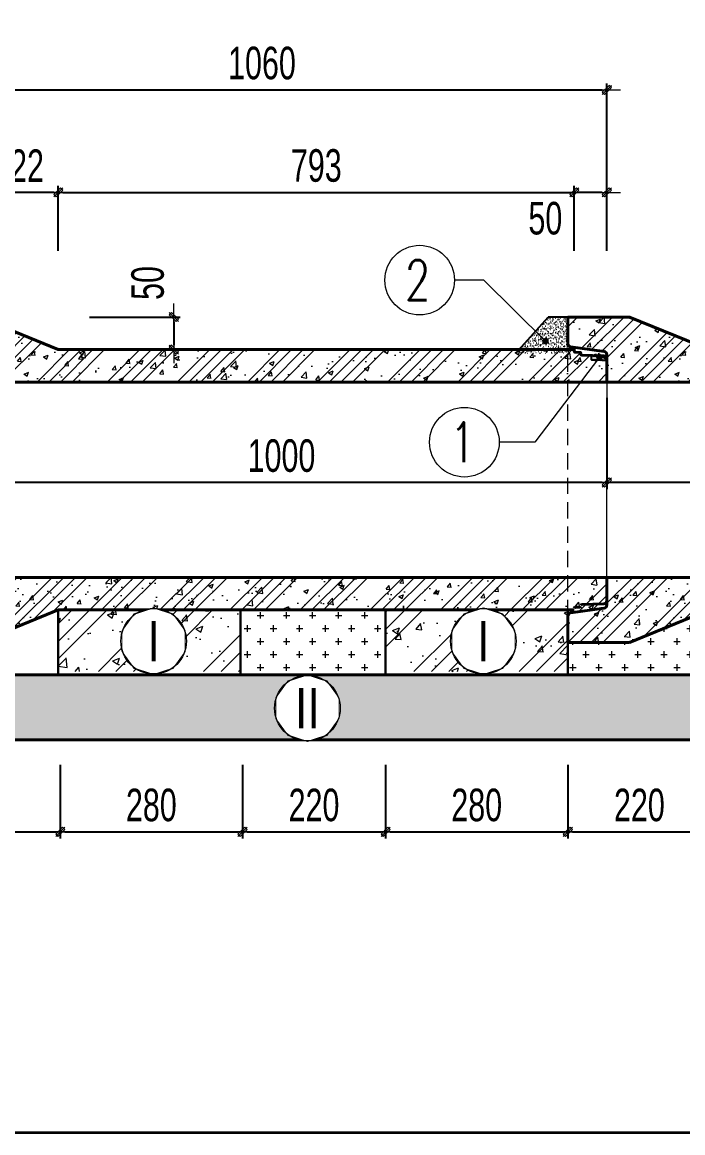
# Model space of a CAD drawing. Header units: inches. Extents: x -676 to 53517, y -16349 to 46516.
# Drawn here: x 27647 to 28662, y -3631 to -1925 of the extents above; entities that cross this region are included whole.
import ezdxf
from ezdxf.enums import TextEntityAlignment as Align

# ---------------------------------------------------------------- set-up
doc = ezdxf.new("R2010")
doc.units = ezdxf.units.IN
doc.header["$MEASUREMENT"] = 0
doc.set_wipeout_variables(frame=1)
doc.linetypes.add('HIDDEN', pattern=[0.375, 0.25, -0.125])
for name, color, linetype, lineweight in [('CAT1', 2, 'Continuous', 40), ('dim', 144, 'Continuous', 13), ('JOINT TAM GIAC', 151, 'Continuous', 25), ('KHUAT', 254, 'HIDDEN', 15), ('LC Dim', 8, 'Continuous', 18), ('LC Hatch', 252, 'Continuous', 9), ('LC ISO', 153, 'Continuous', 13), ('LC MANH DUT', 35, 'HIDDEN', 5), ('LC Net manh', 9, 'Continuous', 5), ('LC Net thay', 7, 'Continuous', 25), ('LC Text1', 3, 'Continuous', 20), ('LC Text2', 7, 'Continuous', 25), ('THEP', 1, 'Continuous', 35), ('THEP VONG NGOAI', 21, 'Continuous', 30)]:
    doc.layers.add(name, color=color, linetype=linetype, lineweight=lineweight)
doc.layers.add('ENTTNTHIETKE1', color=2, linetype='Continuous')
doc.styles.add('General text 2', font='arial.ttf')
doc.styles.add('HOATBIF', font='hoatbif.shx', dxfattribs={"width": 0.7})
doc.styles.add('LC 3', font='vnsimli.shx', dxfattribs={"width": 0.75})
doc.styles.add('TXTDIM', font='', dxfattribs={"width": 0.7})
doc.styles.get('TXTDIM').set_extended_font_data('.VnArial')
doc.dimstyles.new('1-100(1-25)', dxfattribs={"dimscale": 25, "dimtxt": 2.5, "dimasz": 0.35, "dimexe": 0.5, "dimexo": 0, "dimgap": 0.8, "dimtad": 1, "dimdec": 0, "dimzin": 0, "dimdsep": 46, "dimtxsty": 'HOATBIF', "dimblk1": 'DOT', "dimblk2": 'DOT', "dimsah": 1, "dimcen": -1, "dimdle": 1, "dimclrd": 256, "dimclre": 256, "dimclrt": 4, "dimadec": 3, "dimazin": 2, "dimtfac": 0.333333, "dimtdec": 0, "dimtix": 1, "dimtmove": 2, "dimatfit": 3, "dimldrblk": 'DOT', "dimfxl": 1, "dimtvp": 0.833333, "dimtolj": 1, "dimtzin": 0, "dimarcsym": 0})
doc.dimstyles.new('DIM 20', dxfattribs={"dimscale": 20, "dimtxt": 2, "dimasz": 0.3, "dimexe": 0.5, "dimexo": 0, "dimgap": 0.5, "dimtad": 1, "dimdec": 0, "dimzin": 12, "dimdsep": 46, "dimtxsty": 'TXTDIM', "dimblk": 'SLASH', "dimcen": 1.5, "dimclrd": 144, "dimclre": 144, "dimclrt": 1, "dimadec": 0, "dimazin": 0, "dimtfac": 1, "dimtdec": 0, "dimtix": 1, "dimtmove": 0, "dimatfit": 3, "dimldrblk": 'DOT', "dimfxl": 2, "dimtolj": 1, "dimtzin": 0, "dimlwd": 9, "dimlwe": 9, "dimarcsym": 1})
pattern_1 = [(50, (23596.92, 26855.58), (109.3108, -9.56345), [11.43, -125.73]), (355, (23596.92, 26855.58), (-21.1457, 114.634), [9.144, -100.584]), (100.451, (23606.03, 26854.78), (88.1655, 105.07), [9.714, -106.854]), (50, (23716.92, 26975.58), (109.3108, -9.56345), [11.43, -125.73]), (355, (23716.92, 26975.58), (-21.1457, 114.634), [9.144, -100.584]), (100.451, (23726.03, 26974.78), (88.1655, 105.07), [9.714, -106.854]), (46.1842, (23596.92, 26886.06), (162.6474, -25.2254), [17.145, -188.595]), (96.6356, (23610.48, 26883.96), (142.4425, 148.4553), [14.571, -160.281]), (351.184, (23596.92, 26886.06), (142.4428, 148.4551), [13.716, -150.876]), (46.1842, (23716.92, 27006.06), (162.6474, -25.2254), [17.145, -188.595]), (96.6356, (23730.48, 27003.96), (142.4425, 148.4553), [14.571, -160.281]), (351.184, (23716.92, 27006.06), (142.4428, 148.4551), [13.716, -150.876]), (21, (23612.16, 26878.44), (90.96893, -61.3593), [11.43, -125.73]), (326, (23612.16, 26878.44), (37.0812, 110.5128), [9.144, -100.584]), (71.4514, (23619.74, 26873.32), (128.0499, 49.1537), [9.714, -106.854]), (21, (23732.16, 26998.44), (90.96893, -61.3593), [11.43, -125.73]), (326, (23732.16, 26998.44), (37.0812, 110.5128), [9.144, -100.584]), (71.4514, (23739.74, 26993.32), (128.0499, 49.1537), [9.714, -106.854]), (37.5, (23596.92, 26855.578), (1.85316, 50.733023), [0, -99.3648, 0, -102.108, 0, -100.965]), (7.5, (23596.92, 26855.58), (40.0918, 60.10834), [0, -58.2168, 0, -97.0788, 0, -38.481]), (327.5, (23562.937, 26855.58), (81.354357, -3.437246), [0, -38.1, 0, -118.872, 0, -157.734]), (317.5, (23547.7, 26855.58), (88.87751, 15.2559), [0, -49.53, 0, -78.9432, 0, -112.014]), (45, (23596.92, 26855.58), (-80.8223, 80.8223), []), (45, (23623.86, 26855.58), (-80.8223, 80.8223), []), (45, (23650.8, 26855.58), (-80.8223, 80.8223), []), (45, (23677.74, 26855.58), (-80.8223, 80.8223), [])]

# ---------------------------------------------------------------- blocks, each defined once
blk = doc.blocks.new('DOT')
at = {"layer": 'LC Dim'}
blk.add_line((-3, 0), (3, 0), dxfattribs=at)
at = {"layer": 'LC Dim', "color": 4}
blk.add_line((-1, -1), (1, 1), dxfattribs=at)
blk.add_lwpolyline([(0.5, 1), (-1, -0.5), (-0.5, -1), (1, 0.5)], close=True, dxfattribs=at)
blk = doc.blocks.new('*D751')
at = {"layer": 'Defpoints', "color": 0, "ltscale": 2, "transparency": 16777216}
for p in [(27545.6, -2501.9), (28545.6, -2501.9), (27545.6, -2632.2)]:
    blk.add_point(p, dxfattribs=at)
at = {"layer": 'LC Dim', "lineweight": -2, "ltscale": 2, "transparency": 16777216}
for p, q in [((27545.6, -2501.9), (27545.6, -2642.2)), ((28545.6, -2501.9), (28545.6, -2642.2)), ((28538.6, -2632.2), (27552.6, -2632.2))]:
    blk.add_line(p, q, dxfattribs=at)
at = {"layer": 'LC Dim', "lineweight": -2, "ltscale": 2, "transparency": 16777216, "xscale": 7, "yscale": 7, "zscale": 7, "rotation": 180}
blk.add_blockref('DOT', (27545.6, -2632.2), dxfattribs=at)
at = {"layer": 'LC Dim', "lineweight": -2, "ltscale": 2, "transparency": 16777216, "xscale": 7, "yscale": 7, "zscale": 7}
blk.add_blockref('DOT', (28545.6, -2632.2), dxfattribs=at)
at = {"layer": 'LC Dim', "color": 4, "ltscale": 2, "transparency": 16777216, "insert": (28045.6, -2591.2), "char_height": 50, "attachment_point": 5, "style": 'HOATBIF'}
blk.add_mtext('\\A1;1000', dxfattribs=at)
blk = doc.blocks.new('_Dot')
at = {"color": 0, "linetype": 'ByBlock', "lineweight": -2}
blk.add_line((-0.5, 0), (-1, 0), dxfattribs=at)
at = {"color": 0, "linetype": 'ByBlock', "const_width": 0.5}
blk.add_lwpolyline([(-0.25, 0, 1), (0.25, 0, 1)], format="xyb", close=True, dxfattribs=at)
blk = doc.blocks.new('*D757')
at = {"layer": 'Defpoints', "color": 0, "ltscale": 2, "transparency": 16777216}
for p in [(28545.6, -2501.9), (29545.6, -2501.9), (28545.6, -2632.2)]:
    blk.add_point(p, dxfattribs=at)
at = {"layer": 'LC Dim', "lineweight": -2, "ltscale": 2, "transparency": 16777216}
for p, q in [((28545.6, -2501.9), (28545.6, -2642.2)), ((29545.6, -2501.9), (29545.6, -2642.2)), ((29538.6, -2632.2), (28552.6, -2632.2))]:
    blk.add_line(p, q, dxfattribs=at)
at = {"layer": 'LC Dim', "lineweight": -2, "ltscale": 2, "transparency": 16777216, "xscale": 7, "yscale": 7, "zscale": 7, "rotation": 180}
blk.add_blockref('DOT', (28545.6, -2632.2), dxfattribs=at)
at = {"layer": 'LC Dim', "lineweight": -2, "ltscale": 2, "transparency": 16777216, "xscale": 7, "yscale": 7, "zscale": 7}
blk.add_blockref('DOT', (29545.6, -2632.2), dxfattribs=at)
at = {"layer": 'LC Dim', "color": 4, "ltscale": 2, "transparency": 16777216, "insert": (29045.6, -2591.2), "char_height": 50, "attachment_point": 5, "style": 'HOATBIF'}
blk.add_mtext('\\A1;1000', dxfattribs=at)
blk = doc.blocks.new('*D731')
at = {"layer": 'Defpoints', "color": 0, "ltscale": 2, "transparency": 16777216}
for p in [(27750.5, -2378), (27750.5, -2428), (27880.1, -2428)]:
    blk.add_point(p, dxfattribs=at)
at = {"layer": 'LC Dim', "lineweight": -2, "ltscale": 2, "transparency": 16777216}
for p, q in [((27750.5, -2378), (27890.1, -2378)), ((27880.1, -2385), (27880.1, -2421)), ((27750.5, -2428), (27890.1, -2428))]:
    blk.add_line(p, q, dxfattribs=at)
at = {"layer": 'LC Dim', "lineweight": -2, "ltscale": 2, "transparency": 16777216, "xscale": 7, "yscale": 7, "zscale": 7}
for p, rotation in [((27880.1, -2378), 90), ((27880.1, -2428), 270)]:
    blk.add_blockref('DOT', p, dxfattribs=dict(at, rotation=rotation))
at = {"layer": 'LC Dim', "color": 4, "ltscale": 2, "transparency": 16777216, "insert": (27840.1, -2325.7), "char_height": 50, "attachment_point": 5, "rotation": 90, "style": 'HOATBIF'}
blk.add_mtext('\\A1;50', dxfattribs=at)
blk = doc.blocks.new('*U66')
at = {"layer": 'Defpoints'}
blk.add_lwpolyline([(0, 4.25), (-2.5, 3.44), (-4.04, 1.31), (-4.04, -1.31), (-2.5, -3.44), (0, -4.25), (2.5, -3.44), (4.04, -1.31), (4.04, 1.31), (2.5, 3.44)], close=True, dxfattribs=at)
at = {"layer": 'LC Text1', "style": 'General text 2', "width": 0.8, "flags": 8}
blk.add_attdef('SYMBOL', text='', height=5.2, dxfattribs=at).set_placement((0, 0), align=Align.MIDDLE_CENTER)
blk.add_wipeout([(0, 4.25), (-2.5, 3.44), (-4.04, 1.31), (-4.04, -1.31), (-2.5, -3.44), (0, -4.25), (2.5, -3.44), (4.04, -1.31), (4.04, 1.31), (2.5, 3.44)]).dxf.layer = 'LC Net manh'
at = {"layer": 'LC ISO'}
blk.add_circle((0, 0), 4.25, dxfattribs=at)
blk = doc.blocks.new('*D594')
at = {"layer": 'Defpoints', "color": 0, "ltscale": 2, "transparency": 16777216}
for p in [(28495.6, -2186.5), (27702.6, -2276.1), (28495.6, -2276.1)]:
    blk.add_point(p, dxfattribs=at)
at = {"layer": 'LC Dim', "lineweight": -2, "ltscale": 2, "transparency": 16777216}
for p, q in [((27702.6, -2276.1), (27702.6, -2176.5)), ((28495.6, -2276.1), (28495.6, -2176.5)), ((27709.6, -2186.5), (28488.6, -2186.5))]:
    blk.add_line(p, q, dxfattribs=at)
at = {"layer": 'LC Dim', "lineweight": -2, "ltscale": 2, "transparency": 16777216, "xscale": 7, "yscale": 7, "zscale": 7, "rotation": 180}
blk.add_blockref('DOT', (27702.6, -2186.5), dxfattribs=at)
at = {"layer": 'LC Dim', "lineweight": -2, "ltscale": 2, "transparency": 16777216, "xscale": 7, "yscale": 7, "zscale": 7}
blk.add_blockref('DOT', (28495.6, -2186.5), dxfattribs=at)
at = {"layer": 'LC Dim', "color": 4, "ltscale": 2, "transparency": 16777216, "insert": (28099.1, -2145.5), "char_height": 50, "attachment_point": 5, "style": 'HOATBIF'}
blk.add_mtext('\\A1;793', dxfattribs=at)
blk = doc.blocks.new('*D595')
at = {"layer": 'Defpoints', "color": 0, "ltscale": 2, "transparency": 16777216}
for p in [(28545.6, -2029.1), (27485.6, -2276.1), (28545.6, -2276.1)]:
    blk.add_point(p, dxfattribs=at)
at = {"layer": 'LC Dim', "lineweight": -2, "ltscale": 2, "transparency": 16777216}
for p, q in [((27485.6, -2276.1), (27485.6, -2019.1)), ((27492.6, -2029.1), (28538.6, -2029.1)), ((28545.6, -2276.1), (28545.6, -2019.1))]:
    blk.add_line(p, q, dxfattribs=at)
at = {"layer": 'LC Dim', "lineweight": -2, "ltscale": 2, "transparency": 16777216, "xscale": 7, "yscale": 7, "zscale": 7, "rotation": 180}
blk.add_blockref('DOT', (27485.6, -2029.1), dxfattribs=at)
at = {"layer": 'LC Dim', "lineweight": -2, "ltscale": 2, "transparency": 16777216, "xscale": 7, "yscale": 7, "zscale": 7}
blk.add_blockref('DOT', (28545.6, -2029.1), dxfattribs=at)
at = {"layer": 'LC Dim', "color": 4, "ltscale": 2, "transparency": 16777216, "insert": (28015.6, -1988.1), "char_height": 50, "attachment_point": 5, "style": 'HOATBIF'}
blk.add_mtext('\\A1;1060', dxfattribs=at)
blk = doc.blocks.new('*D597')
at = {"layer": 'Defpoints', "color": 0, "ltscale": 2, "transparency": 16777216}
for p in [(27580.3, -2186.5), (27580.3, -2276.1), (27702.6, -2276.1)]:
    blk.add_point(p, dxfattribs=at)
at = {"layer": 'LC Dim', "lineweight": -2, "ltscale": 2, "transparency": 16777216}
for p, q in [((27580.3, -2276.1), (27580.3, -2176.5)), ((27702.6, -2276.1), (27702.6, -2176.5)), ((27695.6, -2186.5), (27587.3, -2186.5))]:
    blk.add_line(p, q, dxfattribs=at)
at = {"layer": 'LC Dim', "lineweight": -2, "ltscale": 2, "transparency": 16777216, "xscale": 7, "yscale": 7, "zscale": 7, "rotation": 180}
blk.add_blockref('DOT', (27580.3, -2186.5), dxfattribs=at)
at = {"layer": 'LC Dim', "lineweight": -2, "ltscale": 2, "transparency": 16777216, "xscale": 7, "yscale": 7, "zscale": 7}
blk.add_blockref('DOT', (27702.6, -2186.5), dxfattribs=at)
at = {"layer": 'LC Dim', "color": 4, "ltscale": 2, "transparency": 16777216, "insert": (27641.5, -2145.5), "char_height": 50, "attachment_point": 5, "style": 'HOATBIF'}
blk.add_mtext('\\A1;122', dxfattribs=at)
blk = doc.blocks.new('*D598')
at = {"layer": 'Defpoints', "color": 0, "ltscale": 2, "transparency": 16777216}
for p in [(28495.6, -2186.5), (28495.6, -2276.1), (28545.6, -2276.1)]:
    blk.add_point(p, dxfattribs=at)
at = {"layer": 'LC Dim', "lineweight": -2, "ltscale": 2, "transparency": 16777216}
for p, q in [((28495.6, -2276.1), (28495.6, -2176.5)), ((28545.6, -2276.1), (28545.6, -2176.5)), ((28538.6, -2186.5), (28502.6, -2186.5))]:
    blk.add_line(p, q, dxfattribs=at)
at = {"layer": 'LC Dim', "lineweight": -2, "ltscale": 2, "transparency": 16777216, "xscale": 7, "yscale": 7, "zscale": 7, "rotation": 180}
blk.add_blockref('DOT', (28495.6, -2186.5), dxfattribs=at)
at = {"layer": 'LC Dim', "lineweight": -2, "ltscale": 2, "transparency": 16777216, "xscale": 7, "yscale": 7, "zscale": 7}
blk.add_blockref('DOT', (28545.6, -2186.5), dxfattribs=at)
at = {"layer": 'LC Dim', "color": 4, "ltscale": 2, "transparency": 16777216, "insert": (28451.1, -2226.5), "char_height": 50, "attachment_point": 5, "style": 'HOATBIF'}
blk.add_mtext('\\A1;50', dxfattribs=at)
blk = doc.blocks.new('*D599')
at = {"layer": 'Defpoints', "color": 0, "ltscale": 2, "transparency": 16777216}
for p in [(27485.6, -3065.9), (27705.6, -3065.9), (27705.6, -3168.9)]:
    blk.add_point(p, dxfattribs=at)
at = {"layer": 'LC Dim', "lineweight": -2, "ltscale": 2, "transparency": 16777216}
for p, q in [((27485.6, -3065.9), (27485.6, -3178.9)), ((27705.6, -3065.9), (27705.6, -3178.9)), ((27492.6, -3168.9), (27698.6, -3168.9))]:
    blk.add_line(p, q, dxfattribs=at)
at = {"layer": 'LC Dim', "lineweight": -2, "ltscale": 2, "transparency": 16777216, "xscale": 7, "yscale": 7, "zscale": 7, "rotation": 180}
blk.add_blockref('DOT', (27485.6, -3168.9), dxfattribs=at)
at = {"layer": 'LC Dim', "lineweight": -2, "ltscale": 2, "transparency": 16777216, "xscale": 7, "yscale": 7, "zscale": 7}
blk.add_blockref('DOT', (27705.6, -3168.9), dxfattribs=at)
at = {"layer": 'LC Dim', "color": 4, "ltscale": 2, "transparency": 16777216, "insert": (27595.6, -3127.9), "char_height": 50, "attachment_point": 5, "style": 'HOATBIF'}
blk.add_mtext('\\A1;220', dxfattribs=at)
blk = doc.blocks.new('*D600')
at = {"layer": 'Defpoints', "color": 0, "ltscale": 2, "transparency": 16777216}
for p in [(27705.6, -3065.9), (27985.6, -3065.9), (27985.6, -3168.9)]:
    blk.add_point(p, dxfattribs=at)
at = {"layer": 'LC Dim', "lineweight": -2, "ltscale": 2, "transparency": 16777216}
for p, q in [((27705.6, -3065.9), (27705.6, -3178.9)), ((27985.6, -3065.9), (27985.6, -3178.9)), ((27712.6, -3168.9), (27978.6, -3168.9))]:
    blk.add_line(p, q, dxfattribs=at)
at = {"layer": 'LC Dim', "lineweight": -2, "ltscale": 2, "transparency": 16777216, "xscale": 7, "yscale": 7, "zscale": 7, "rotation": 180}
blk.add_blockref('DOT', (27705.6, -3168.9), dxfattribs=at)
at = {"layer": 'LC Dim', "lineweight": -2, "ltscale": 2, "transparency": 16777216, "xscale": 7, "yscale": 7, "zscale": 7}
blk.add_blockref('DOT', (27985.6, -3168.9), dxfattribs=at)
at = {"layer": 'LC Dim', "color": 4, "ltscale": 2, "transparency": 16777216, "insert": (27845.6, -3127.9), "char_height": 50, "attachment_point": 5, "style": 'HOATBIF'}
blk.add_mtext('\\A1;280', dxfattribs=at)
blk = doc.blocks.new('*D601')
at = {"layer": 'Defpoints', "color": 0, "ltscale": 2, "transparency": 16777216}
for p in [(27985.6, -3065.9), (28205.6, -3065.9), (28205.6, -3168.9)]:
    blk.add_point(p, dxfattribs=at)
at = {"layer": 'LC Dim', "lineweight": -2, "ltscale": 2, "transparency": 16777216}
for p, q in [((27985.6, -3065.9), (27985.6, -3178.9)), ((28205.6, -3065.9), (28205.6, -3178.9)), ((27992.6, -3168.9), (28198.6, -3168.9))]:
    blk.add_line(p, q, dxfattribs=at)
at = {"layer": 'LC Dim', "lineweight": -2, "ltscale": 2, "transparency": 16777216, "xscale": 7, "yscale": 7, "zscale": 7, "rotation": 180}
blk.add_blockref('DOT', (27985.6, -3168.9), dxfattribs=at)
at = {"layer": 'LC Dim', "lineweight": -2, "ltscale": 2, "transparency": 16777216, "xscale": 7, "yscale": 7, "zscale": 7}
blk.add_blockref('DOT', (28205.6, -3168.9), dxfattribs=at)
at = {"layer": 'LC Dim', "color": 4, "ltscale": 2, "transparency": 16777216, "insert": (28095.6, -3127.9), "char_height": 50, "attachment_point": 5, "style": 'HOATBIF'}
blk.add_mtext('\\A1;220', dxfattribs=at)
blk = doc.blocks.new('*D602')
at = {"layer": 'Defpoints', "color": 0, "ltscale": 2, "transparency": 16777216}
for p in [(28205.6, -3065.9), (28485.6, -3065.9), (28485.6, -3168.9)]:
    blk.add_point(p, dxfattribs=at)
at = {"layer": 'LC Dim', "lineweight": -2, "ltscale": 2, "transparency": 16777216}
for p, q in [((28205.6, -3065.9), (28205.6, -3178.9)), ((28485.6, -3065.9), (28485.6, -3178.9)), ((28212.6, -3168.9), (28478.6, -3168.9))]:
    blk.add_line(p, q, dxfattribs=at)
at = {"layer": 'LC Dim', "lineweight": -2, "ltscale": 2, "transparency": 16777216, "xscale": 7, "yscale": 7, "zscale": 7, "rotation": 180}
blk.add_blockref('DOT', (28205.6, -3168.9), dxfattribs=at)
at = {"layer": 'LC Dim', "lineweight": -2, "ltscale": 2, "transparency": 16777216, "xscale": 7, "yscale": 7, "zscale": 7}
blk.add_blockref('DOT', (28485.6, -3168.9), dxfattribs=at)
at = {"layer": 'LC Dim', "color": 4, "ltscale": 2, "transparency": 16777216, "insert": (28345.6, -3127.9), "char_height": 50, "attachment_point": 5, "style": 'HOATBIF'}
blk.add_mtext('\\A1;280', dxfattribs=at)
blk = doc.blocks.new('*D603')
at = {"layer": 'Defpoints', "color": 0, "ltscale": 2, "transparency": 16777216}
for p in [(28485.6, -3065.9), (28705.6, -3065.9), (28705.6, -3168.9)]:
    blk.add_point(p, dxfattribs=at)
at = {"layer": 'LC Dim', "lineweight": -2, "ltscale": 2, "transparency": 16777216}
for p, q in [((28485.6, -3065.9), (28485.6, -3178.9)), ((28705.6, -3065.9), (28705.6, -3178.9)), ((28492.6, -3168.9), (28698.6, -3168.9))]:
    blk.add_line(p, q, dxfattribs=at)
at = {"layer": 'LC Dim', "lineweight": -2, "ltscale": 2, "transparency": 16777216, "xscale": 7, "yscale": 7, "zscale": 7, "rotation": 180}
blk.add_blockref('DOT', (28485.6, -3168.9), dxfattribs=at)
at = {"layer": 'LC Dim', "lineweight": -2, "ltscale": 2, "transparency": 16777216, "xscale": 7, "yscale": 7, "zscale": 7}
blk.add_blockref('DOT', (28705.6, -3168.9), dxfattribs=at)
at = {"layer": 'LC Dim', "color": 4, "ltscale": 2, "transparency": 16777216, "insert": (28595.6, -3127.9), "char_height": 50, "attachment_point": 5, "style": 'HOATBIF'}
blk.add_mtext('\\A1;220', dxfattribs=at)
blk = doc.blocks.new('SLASH')
at = {"layer": 'dim', "color": 16, "linetype": 'Continuous'}
for p, q in [((-1.2, 0), (1.2, 0)), ((-0.6, -0.6), (0.6, 0.6))]:
    blk.add_line(p, q, dxfattribs=at)
blk = doc.blocks.new('khung vpn')
at = {"layer": 'THEP'}
blk.add_lwpolyline([(52555.832, -4234.474), (52502.459, -4234.474), (52502.459, -4196.073), (52555.832, -4196.073)], close=True, dxfattribs=at)

msp = doc.modelspace()

# ---------------------------------------------------------------- hatches: boundary and pattern name
at = {"layer": 'JOINT TAM GIAC'}
h = msp.add_hatch(color=256, dxfattribs=at)
h.paths.add_polyline_path([(28544.6, -2444.2, 0.524425), (28545, -2442.7), (28532.4, -2434.7), (28528.2, -2434.5), (28528.1, -2435, -0.329988), (28526.8, -2436.8), (28526.1, -2437), (28522, -2438), (28526.1, -2443.6)])
h.paths.add_polyline_path([(28522, -2438), (28521.7, -2438.1), (28521.3, -2442.7, 0.429124), (28521.9, -2443.5), (28526.1, -2443.6)])
at = {"layer": 'LC Hatch', "ltscale": 200}
h = msp.add_hatch(dxfattribs=at)
h.set_pattern_fill('BT-DA1X2', color=256, scale=0.4, pattern_type=2)
h.set_pattern_definition([(50, (23596.92, 26855.58), (72.87387, -6.37563), [7.62, -83.82]), (355, (23596.92, 26855.58), (-14.09713, 76.42266), [6.096, -67.056]), (100.451, (23602.995, 26855.05), (58.777, 70.04668), [6.476, -71.236]), (50, (23676.92, 26935.58), (72.87387, -6.37563), [7.62, -83.82]), (355, (23676.92, 26935.58), (-14.09713, 76.42266), [6.096, -67.056]), (100.451, (23682.995, 26935.05), (58.777, 70.04668), [6.476, -71.236]), (46.1842, (23596.92, 26875.9), (108.43162, -16.81693), [11.43, -125.73]), (96.6356, (23605.96, 26874.5), (94.9617, 98.97022), [9.714, -106.854]), (351.184, (23596.92, 26875.9), (94.96184, 98.97005), [9.144, -100.584]), (46.1842, (23676.92, 26955.9), (108.43162, -16.81693), [11.43, -125.73]), (96.6356, (23685.96, 26954.5), (94.9617, 98.97022), [9.714, -106.854]), (351.184, (23676.92, 26955.9), (94.96184, 98.97005), [9.144, -100.584]), (21, (23607.08, 26870.82), (60.64595, -40.90621), [7.62, -83.82]), (326, (23607.08, 26870.82), (24.72081, 73.67519), [6.096, -67.056]), (71.4514, (23612.136, 26867.41), (85.3666, 32.76914), [6.476, -71.236]), (21, (23687.08, 26950.82), (60.64595, -40.90621), [7.62, -83.82]), (326, (23687.08, 26950.82), (24.72081, 73.67519), [6.096, -67.056]), (71.4514, (23692.136, 26947.41), (85.3666, 32.76914), [6.476, -71.236]), (37.5, (23596.922, 26855.578), (1.235441, 33.822016), [0, -66.2432, 0, -68.072, 0, -67.31]), (7.5, (23596.922, 26855.578), (26.727865, 40.07223), [0, -38.8112, 0, -64.7192, 0, -25.654]), (327.5, (23574.265, 26855.578), (54.236238, -2.291498), [0, -25.4, 0, -79.248, 0, -105.156]), (317.5, (23564.105, 26855.58), (59.25167, 10.1706), [0, -33.02, 0, -52.6288, 0, -74.676]), (45, (23596.92, 26855.58), (-53.88154, 53.88154), []), (45, (23614.88, 26855.58), (-53.88154, 53.88154), []), (45, (23632.84, 26855.58), (-53.88154, 53.88154), []), (45, (23650.8, 26855.58), (-53.88154, 53.88154), [])])
h.paths.add_polyline_path([(28485.6, -2428), (27702.6, -2428), (27580.3, -2378), (27485.6, -2378), (27485.6, -2418.7, 0.373885), (27489.9, -2423.6), (27541.3, -2430.8, -0.373885), (27545.6, -2435.8), (27545.6, -2478), (28485.6, -2478)])
h.paths.add_polyline_path([(28485.6, -2778), (27545.6, -2778), (27545.6, -2820.2, -0.373885), (27541.3, -2825.2), (27489.9, -2832.4, 0.373885), (27485.6, -2837.3), (27485.6, -2878), (27580.3, -2878), (27702.6, -2828), (27833.9, -2828, -0.154572), (27864.4, -2828), (27982.6, -2828), (28340.6, -2828, -0.154572), (28371, -2828), (28485.6, -2828)])
h.paths.add_polyline_path([(28545.6, -2778), (28485.6, -2778), (28485.6, -2837.3, -0.373885), (28489.9, -2832.4), (28541.3, -2825.2, 0.373885), (28545.6, -2820.2)])
h.paths.add_polyline_path([(28545.6, -2442.6, 0.404023), (28540.8, -2437.6), (28505.6, -2436.4), (28505.6, -2433.3, 0.404026), (28504.7, -2432.3), (28497.1, -2432.1, -0.404026), (28495.6, -2430.6), (28495.6, -2428), (28485.6, -2428), (28485.6, -2478), (28545.6, -2478)])
h = msp.add_hatch(dxfattribs=at)
h.set_pattern_fill('AR-SAND', color=256, scale=3)
h.set_pattern_definition([(37.5, (13660.738, 26742.2706), (-0.1889801, 5.7804713), [0, -4.56, 0, -5.1, 0, -4.875]), (7.5, (13660.738, 26742.2706), (5.3093301, 8.4664382), [0, -2.46, 0, -4.11, 0, -1.575]), (327.5, (13657.048, 26742.2706), (9.3424256, 0.01697716), [0, -1.5, 0, -5.4, 0, -7.05]), (317.5, (13657.048, 26742.2706), (9.0183798, 2.6330267), [0, -0.75, 0, -3.54, 0, -4.05])])
h.paths.add_polyline_path([(28485.6, -2378), (28455.6, -2378), (28405.6, -2433.5), (28482.6, -2433.5), (28482.6, -2433.9, 0.404875), (28484.6, -2435.9), (28485.6, -2436), (28485.6, -2419.2)])
h = msp.add_hatch(dxfattribs=at)
h.set_pattern_fill('BT-DA1X2', color=256, scale=0.4, pattern_type=2)
h.set_pattern_definition([(50, (24596.92, 26855.58), (72.87387, -6.37563), [7.62, -83.82]), (355, (24596.92, 26855.58), (-14.09713, 76.42266), [6.096, -67.056]), (100.451, (24602.995, 26855.05), (58.777, 70.04668), [6.476, -71.236]), (50, (24676.92, 26935.58), (72.87387, -6.37563), [7.62, -83.82]), (355, (24676.92, 26935.58), (-14.09713, 76.42266), [6.096, -67.056]), (100.451, (24682.995, 26935.05), (58.777, 70.04668), [6.476, -71.236]), (46.1842, (24596.92, 26875.9), (108.43162, -16.81693), [11.43, -125.73]), (96.6356, (24605.96, 26874.5), (94.9617, 98.97022), [9.714, -106.854]), (351.184, (24596.92, 26875.9), (94.96184, 98.97005), [9.144, -100.584]), (46.1842, (24676.92, 26955.9), (108.43162, -16.81693), [11.43, -125.73]), (96.6356, (24685.96, 26954.5), (94.9617, 98.97022), [9.714, -106.854]), (351.184, (24676.92, 26955.9), (94.96184, 98.97005), [9.144, -100.584]), (21, (24607.08, 26870.82), (60.64595, -40.90621), [7.62, -83.82]), (326, (24607.08, 26870.82), (24.72081, 73.67519), [6.096, -67.056]), (71.4514, (24612.136, 26867.41), (85.3666, 32.76914), [6.476, -71.236]), (21, (24687.08, 26950.82), (60.64595, -40.90621), [7.62, -83.82]), (326, (24687.08, 26950.82), (24.72081, 73.67519), [6.096, -67.056]), (71.4514, (24692.136, 26947.41), (85.3666, 32.76914), [6.476, -71.236]), (37.5, (24596.922, 26855.578), (1.235441, 33.822016), [0, -66.2432, 0, -68.072, 0, -67.31]), (7.5, (24596.922, 26855.578), (26.727865, 40.07223), [0, -38.8112, 0, -64.7192, 0, -25.654]), (327.5, (24574.265, 26855.578), (54.236238, -2.291498), [0, -25.4, 0, -79.248, 0, -105.156]), (317.5, (24564.105, 26855.58), (59.25167, 10.1706), [0, -33.02, 0, -52.6288, 0, -74.676]), (45, (24596.92, 26855.58), (-53.88154, 53.88154), []), (45, (24614.88, 26855.58), (-53.88154, 53.88154), []), (45, (24632.84, 26855.58), (-53.88154, 53.88154), []), (45, (24650.8, 26855.58), (-53.88154, 53.88154), [])])
h.paths.add_polyline_path([(29485.6, -2428), (28702.6, -2428), (28580.3, -2378), (28485.6, -2378), (28485.6, -2418.7, 0.373885), (28489.9, -2423.6), (28541.3, -2430.8, -0.373885), (28545.6, -2435.8), (28545.6, -2478), (29485.6, -2478)])
h.paths.add_polyline_path([(29485.6, -2778), (28545.6, -2778), (28545.6, -2820.2, -0.373885), (28541.3, -2825.2), (28489.9, -2832.4, 0.373885), (28485.6, -2837.3), (28485.6, -2878), (28580.3, -2878), (28702.6, -2828), (28833.9, -2828, -0.154572), (28864.4, -2828), (28982.6, -2828), (29340.6, -2828, -0.154572), (29371, -2828), (29485.6, -2828)])
h.paths.add_polyline_path([(29545.6, -2778), (29485.6, -2778), (29485.6, -2837.3, -0.373885), (29489.9, -2832.4), (29541.3, -2825.2, 0.373885), (29545.6, -2820.2)])
h.paths.add_polyline_path([(29545.6, -2442.6, 0.404023), (29540.8, -2437.6), (29505.6, -2436.4), (29505.6, -2433.3, 0.404026), (29504.7, -2432.3), (29497.1, -2432.1, -0.404026), (29495.6, -2430.6), (29495.6, -2428), (29485.6, -2428), (29485.6, -2478), (29545.6, -2478)])
h = msp.add_hatch(dxfattribs=at)
h.set_pattern_fill('BT-DA1X2', color=256, scale=0.6, pattern_type=2)
h.set_pattern_definition(pattern_1)
h.paths.add_polyline_path([(27982.6, -2828), (27864.4, -2828, -0.326978), (27899.5, -2876, -0.302083), (27868.6, -2922.5), (27982.6, -2922.5)])
h.paths.add_polyline_path([(27798.7, -2876, -0.326978), (27833.9, -2828), (27702.6, -2828), (27702.6, -2922.5), (27829.6, -2922.5, -0.302083)])
h = msp.add_hatch(dxfattribs=at)
h.set_pattern_fill('CROSS', color=256, scale=80)
h.set_pattern_definition([(0, (23588.419, 27223.607), (20, 20), [10, -30]), (90, (23593.419, 27218.607), (-20, 20), [10, -30])])
h.paths.add_polyline_path([(28205.6, -2828), (27982.6, -2828), (27982.6, -2927.5), (28205.6, -2927.5)])
h.paths.add_polyline_path([(28702.6, -2828), (28580.3, -2878), (28485.6, -2878), (28485.6, -2927.5), (28702.6, -2927.5)])
h.paths.add_polyline_path([(29205.6, -2828), (28982.6, -2828), (28982.6, -2927.5), (29088.8, -2927.5, -0.142877), (29117, -2927.5), (29205.6, -2927.5)])
h = msp.add_hatch(dxfattribs=at)
h.set_pattern_fill('BT-DA1X2', color=256, scale=0.6, pattern_type=2)
h.set_pattern_definition(pattern_1)
h.paths.add_polyline_path([(28340.6, -2828), (28205.6, -2828), (28205.6, -2922.5), (28336.3, -2922.5, -0.302083), (28305.4, -2876, -0.326978)])
h.paths.add_polyline_path([(28485.6, -2828), (28371, -2828, -0.326978), (28406.2, -2876, -0.302083), (28375.3, -2922.5), (28485.6, -2922.5)])
at = {"layer": 'LC Hatch'}
h = msp.add_hatch(dxfattribs=at)
h.set_pattern_fill('GRAVEL', color=256, scale=70, style=0)
h.set_pattern_definition([(228.0128, (110834.202, 25807.7286), (-559.99987625, -630.0000939), [9.41752, -932.33616]), (184.9697, (110827.9018, 25800.7286), (840.00007361, 69.99939149), [16.16076, -1599.91475]), (132.5104, (110811.8018, 25799.3286), (699.99935028, -770.00060717), [11.39516, -1128.12224]), (267.2737, (110784.5018, 25781.8286), (69.99972124, 1400.00002065), [14.71666, -1456.94906]), (292.8337, (110783.8018, 25767.1286), (-350.00069338, 839.99974882), [14.43085, -1428.65611]), (357.2737, (110789.4018, 25753.8286), (-1400.00002065, 69.99972124), [14.71666, -1456.94906]), (37.6942, (110804.1018, 25753.1286), (-910.00051419, -699.99932836), [19.46203, -1926.73943]), (72.2553, (110819.5018, 25765.0286), (490.00075339, 1539.99973619), [18.37416, -1819.04247]), (121.4296, (110825.1018, 25782.5286), (-560.00057639, 909.99965255), [14.7665, -1461.88511]), (175.2364, (110817.402, 25795.1286), (770.00006624, -69.9994073), [16.85824, -826.05341]), (222.3974, (110800.6018, 25796.5286), (-840.000514575, -769.99944574), [21.80136, -2158.33625]), (138.8141, (110853.802, 25781.1286), (-490.0002063, 419.99981193), [7.44107, -736.66908]), (171.4692, (110848.2018, 25786.0286), (909.99987994, -140.0005537), [14.15659, -1401.50577]), (225, (110834.2, 25788.13), (-8e-15, -70.000022), [9.89947, -89.09544]), (203.1986, (110829.302, 25796.529), (349.9999811, 140.0000928), [5.33106, -527.77305]), (291.8014, (110824.402, 25794.429), (-69.9999937, 210.0000191), [7.53921, -369.42234]), (30.9638, (110827.202, 25787.429), (209.9998616, 140.0001738), [12.24503, -395.92161]), (161.5651, (110837.702, 25793.729), (140.0000304, -69.999888), [8.85437, -212.50509]), (16.3895, (110783.8018, 25794.4286), (700.00015389, 209.99948969), [12.404, -1227.99915]), (70.3462, (110795.702, 25797.9286), (-279.99966732, -770.0001495), [10.40627, -1030.21856]), (293.1986, (110837.702, 25807.729), (-140.0000928, 349.9999811), [10.66205, -522.44206]), (343.6105, (110841.9018, 25797.9286), (-700.00015389, 209.99948969), [12.404, -1227.99915]), (339.444, (110783.802, 25751.029), (-350.0001291, 139.99971975), [11.9616, -586.11868]), (294.7751, (110795.002, 25746.8286), (-349.99945325, 770.00023953), [10.02246, -992.22501]), (66.8014, (110838.402, 25737.729), (140.0000928, 349.9999811), [10.66205, -522.44206]), (17.354, (110842.6018, 25747.5286), (-910.00014134, -279.99961516), [11.73417, -1161.67968]), (69.444, (110804.102, 25737.729), (-139.99971975, -350.0001291), [5.9808, -592.09948]), (101.3099, (110834.202, 25737.729), (-69.9998343, 280.0000527), [3.5693, -353.36203]), (165.9638, (110833.502, 25741.229), (210.0000382, -69.999864), [14.43085, -274.1865]), (186.009, (110819.5018, 25744.7286), (699.99998256, 69.99995222), [13.3735, -1323.97461]), (303.6901, (110827.202, 25781.129), (-70.0000934, 139.999969), [10.09554, -242.29303]), (353.1572, (110832.8018, 25772.7286), (1189.99995558, -140.000559855), [17.62558, -1744.92941]), (60.9454, (110850.302, 25770.6286), (-280.0000019, -490.0000269), [7.20692, -713.48718]), (90, (110853.8, 25776.93), (-70, 70), [4.2, -65.8]), (120.2564, (110818.102, 25746.8286), (279.99964208, -490.0001719), [9.72468, -962.7464]), (48.0128, (110813.202, 25755.2286), (559.99987625, 630.0000939), [18.83504, -922.91864]), (0, (110825.8, 25769.23), (70, 70), [18.2, -51.8]), (325.3048, (110844.0018, 25769.2286), (-699.99959813, 490.00060267), [11.06798, -1095.72918]), (254.0546, (110853.102, 25762.929), (-69.9999923, -280.0000089), [10.19214, -499.41556]), (207.646, (110850.3018, 25753.1286), (-1329.9997065, -700.00053992), [16.59455, -1642.86318]), (175.4261, (110835.6018, 25745.4286), (-910.00003908, 69.99963608), [17.55593, -1738.03518])])
h.paths.add_polyline_path([(29575.9, -3027.5), (29575.9, -2992.4), (29551.4, -2992.4), (29585.9, -2970.9), (29572.9, -2970.9), (29572.9, -2927.5), (28456.8, -2927.5), (28456.8, -3027.5)])
h.paths.add_polyline_path([(27422.4, -2992.4), (27422.4, -3027.5), (28456.8, -3027.5), (28456.8, -2927.5), (27419.4, -2927.5), (27419.4, -2970.9), (27432.4, -2970.9), (27397.9, -2992.4)])

# ---------------------------------------------------------------- linework, layer by layer
at = {"layer": 'CAT1'}
for p, q in [((27545.6, -2778, 0), (28545.6, -2778, 0)), ((28545.6, -2778, 0), (28545.6, -2813.4, 0)), ((28545.6, -2778, 0), (29545.6, -2778, 0)), ((28545.6, -2820.2, 0), (28545.6, -2778, 0)), ((27702.6, -2828, 0), (27580.3, -2878, 0)), ((28495.6, -2828, 0), (27702.6, -2828, 0)), ((28489.9, -2832.4, 0), (28541.3, -2825.2, 0)), ((28504.7, -2823.7, 0), (28497.1, -2823.9, 0)), ((28540.8, -2818.4, 0), (28506.6, -2819.6, 0)), ((28702.6, -2828, 0), (28580.3, -2878, 0)), ((28485.6, -2878, 0), (28485.6, -2837.3, 0)), ((28580.3, -2878, 0), (28485.6, -2878, 0)), ((27419.4, -2927.5, 0), (29572.9, -2927.5, 0)), ((27422.4, -3027.5, 0), (29575.9, -3027.5, 0))]:
    msp.add_line(p, q, dxfattribs=at)
at = {"layer": 'CAT1', "elevation": 0}
for points in [[(27485.6, -2378), (27485.6, -2418.7, 0.373885), (27489.9, -2423.6), (27541.3, -2430.8, -0.373885), (27545.6, -2435.8), (27545.6, -2478), (28545.6, -2478), (28545.6, -2442.6, 0.404026), (28540.8, -2437.6), (28506.6, -2436.4, -0.404026), (28505.6, -2435.4), (28505.6, -2433.3, 0.404026), (28504.7, -2432.3), (28497.1, -2432.1, -0.404026), (28495.6, -2430.6), (28495.6, -2428), (27702.6, -2428), (27580.3, -2378), (27485.6, -2378)], [(28485.6, -2378), (28485.6, -2418.7, 0.373885), (28489.9, -2423.6), (28541.3, -2430.8, -0.373885), (28545.6, -2435.8), (28545.6, -2478), (29545.6, -2478), (29545.6, -2442.6, 0.404026), (29540.8, -2437.6), (29506.6, -2436.4, -0.404026), (29505.6, -2435.4), (29505.6, -2433.3, 0.404026), (29504.7, -2432.3), (29497.1, -2432.1, -0.404026), (29495.6, -2430.6), (29495.6, -2428), (28702.6, -2428), (28580.3, -2378), (28485.6, -2378)]]:
    msp.add_lwpolyline(points, format="xyb", dxfattribs=at)
at = {"layer": 'CAT1'}
for centre, radius, start, end in [((28540.6, -2813.4, 0), 5, 272, 0), ((28497.1, -2825.4, 0), 1.5, 92, 180), ((28504.6, -2822.7, 0), 1, 272, 0), ((28506.6, -2820.6, 0), 1, 92, 180), ((28540.6, -2820.2, 0), 5, 278, 0), ((28490.6, -2837.3, 0), 5, 98, 180)]:
    msp.add_arc(centre, radius, start, end, dxfattribs=at)
at = {"layer": 'JOINT TAM GIAC', "elevation": 0}
msp.add_lwpolyline([(28528.2, -2434.5), (28528.1, -2435, -0.329988), (28526.8, -2436.8), (28526.1, -2437), (28521.7, -2438.1), (28521.3, -2442.7, 0.429124), (28521.9, -2443.5), (28522.8, -2443.5), (28523, -2443.6), (28523.2, -2443.7), (28523.3, -2443.7), (28523.4, -2443.6), (28523.5, -2443.5), (28524.7, -2443.6), (28524.8, -2443.6), (28524.8, -2443.6), (28524.9, -2443.7), (28524.9, -2443.7), (28525, -2443.7), (28525, -2443.7), (28525, -2443.7), (28525.1, -2443.7), (28525.1, -2443.7), (28525.1, -2443.7), (28525.1, -2443.7), (28525.2, -2443.7), (28525.2, -2443.7), (28525.2, -2443.7), (28525.2, -2443.7), (28525.2, -2443.7), (28525.2, -2443.7), (28525.3, -2443.7), (28525.3, -2443.7), (28525.3, -2443.7), (28525.3, -2443.7), (28525.4, -2443.6), (28525.4, -2443.6), (28525.4, -2443.6), (28526.6, -2443.6), (28526.7, -2443.7), (28526.8, -2443.7), (28526.8, -2443.7), (28526.9, -2443.8), (28526.9, -2443.8), (28526.9, -2443.8), (28527, -2443.8), (28527, -2443.8), (28527, -2443.8), (28527, -2443.8), (28527.1, -2443.8), (28527.1, -2443.8), (28527.1, -2443.8), (28527.1, -2443.8), (28527.1, -2443.8), (28527.2, -2443.8), (28527.2, -2443.8), (28527.2, -2443.8), (28527.2, -2443.8), (28527.2, -2443.7), (28527.3, -2443.7), (28527.3, -2443.7), (28527.3, -2443.7), (28527.4, -2443.6), (28528.6, -2443.7), (28528.8, -2443.8), (28528.9, -2443.9), (28529.1, -2443.9), (28529.2, -2443.8), (28529.3, -2443.7), (28530.5, -2443.8), (28530.7, -2443.9), (28530.9, -2444), (28531, -2443.9), (28531.1, -2443.9), (28531.2, -2443.8), (28532.4, -2443.8), (28532.6, -2444), (28532.8, -2444), (28532.9, -2444), (28533.1, -2443.9), (28533.2, -2443.9), (28534.3, -2443.9), (28534.6, -2444), (28534.7, -2444.1), (28534.9, -2444.1), (28535, -2444), (28535.1, -2443.9), (28536.3, -2444), (28536.5, -2444.1), (28536.7, -2444.2), (28536.8, -2444.1), (28536.9, -2444.1), (28537, -2444), (28538.2, -2444), (28538.4, -2444.2), (28538.6, -2444.2), (28538.7, -2444.2), (28538.8, -2444.1), (28538.9, -2444.1), (28540.1, -2444.1), (28540.4, -2444.2), (28540.5, -2444.3), (28540.6, -2444.3), (28540.8, -2444.2), (28540.9, -2444.1), (28544.2, -2444.2, 0.649989), (28545, -2442.7), (28532.4, -2434.7)], format="xyb", dxfattribs=at)
at = {"layer": 'KHUAT'}
for p in [(28545.6, -2478, 0), (28545.6, -2478, 0), (28545.6, -2778, 0), (28545.6, -2778, 0)]:
    msp.add_line(p, (28545.6, -2628, 0), dxfattribs=at)
at = {"layer": 'LC Dim'}
for centre in [(28257.9, -2321.3, 0), (28326.7, -2570.3, 0)]:
    msp.add_circle(centre, 53.5, dxfattribs=at)
at = {"layer": 'LC MANH DUT', "ltscale": 100}
msp.add_line((28485.6, -2837.3, 0), (28485.6, -2418.7, 0), dxfattribs=at)
at = {"layer": 'LC Net thay'}
for p in [(28405.6, -2433.5, 0), (28485.6, -2378, 0)]:
    msp.add_line(p, (28455.6, -2378, 0), dxfattribs=at)
at = {"layer": 'THEP VONG NGOAI', "color": 1, "ltscale": 200, "elevation": 0}
for points in [[(27702.6, -2828), (27982.6, -2828), (27982.6, -2927.5), (27702.6, -2927.5)], [(28205.6, -2828), (28485.6, -2828), (28485.6, -2927.5), (28205.6, -2927.5)]]:
    msp.add_lwpolyline(points, close=True, dxfattribs=at)

# ---------------------------------------------------------------- texts
at = {"layer": 'LC Text2', "ltscale": 100, "style": 'LC 3', "width": 0.75}
for s, p in [('2', (28254.8, -2321.3, 0)), ('1', (28323.7, -2570.3, 0))]:
    msp.add_text(s, height=61.1, dxfattribs=at).set_placement(p, align=Align.MIDDLE_CENTER)

# ---------------------------------------------------------------- dimensions: what is measured, and where the dimension line sits
at = {"layer": 'LC Dim', "ltscale": 2}
for base, p1, p2, picture, middle in [((28545.6, -2029.1, 0), (27485.6, -2276.1, 0), (28545.6, -2276.1, 0), '*D595', (28015.6, -1988.1, 0)), ((28495.6, -2186.5, 0), (27702.6, -2276.1, 0), (28495.6, -2276.1, 0), '*D594', (28099.1, -2145.5, 0)), ((27705.6, -3168.9, 0), (27485.6, -3065.9, 0), (27705.6, -3065.9, 0), '*D599', (27595.6, -3127.9, 0)), ((27985.6, -3168.9, 0), (27705.6, -3065.9, 0), (27985.6, -3065.9, 0), '*D600', (27845.6, -3127.9, 0)), ((28205.6, -3168.9, 0), (27985.6, -3065.9, 0), (28205.6, -3065.9, 0), '*D601', (28095.6, -3127.9, 0)), ((28485.6, -3168.9, 0), (28205.6, -3065.9, 0), (28485.6, -3065.9, 0), '*D602', (28345.6, -3127.9, 0)), ((28705.6, -3168.9, 0), (28485.6, -3065.9, 0), (28705.6, -3065.9, 0), '*D603', (28595.6, -3127.9, 0))]:
    dim = msp.add_linear_dim(base=base, p1=p1, p2=p2, dimstyle='1-100(1-25)', override={"dimscale": 20}, dxfattribs=at)
    dim.commit()
    dim.dimension.update_dxf_attribs({"geometry": picture, "text_midpoint": middle})
for base, p1, p2, picture, middle in [((27580.3, -2186.5, 0), (27702.6, -2276.1, 0), (27580.3, -2276.1, 0), '*D597', (27641.5, -2145.5, 0)), ((27545.6, -2632.2, 0), (28545.6, -2501.9, 0), (27545.6, -2501.9, 0), '*D751', (28045.6, -2591.2, 0)), ((28545.6, -2632.2, 0), (29545.6, -2501.9, 0), (28545.6, -2501.9, 0), '*D757', (29045.6, -2591.2, 0))]:
    dim = msp.add_linear_dim(base=base, p1=p1, p2=p2, angle=180, dimstyle='1-100(1-25)', override={"dimscale": 20}, dxfattribs=at)
    dim.commit()
    dim.dimension.update_dxf_attribs({"geometry": picture, "text_midpoint": middle})
for base, p1, p2, angle, picture, middle in [((28495.6, -2186.5, 0), (28545.6, -2276.1, 0), (28495.6, -2276.1, 0), 180, '*D598', (28451.1, -2226.5, 0)), ((27880.1, -2428, 0), (27750.5, -2378, 0), (27750.5, -2428, 0), 270, '*D731', (27840.1, -2325.7, 0))]:
    dim = msp.add_linear_dim(base=base, p1=p1, p2=p2, angle=angle, dimstyle='1-100(1-25)', override={"dimscale": 20}, dxfattribs=at)
    dim.commit()
    dim.dimension.update_dxf_attribs({"geometry": picture, "text_midpoint": middle, "dimtype": 160})

# ---------------------------------------------------------------- leaders
at = {"layer": 'LC Hatch'}
for points in [[(28451.4, -2415, 0), (28356.3, -2321.3, 0), (28311.4, -2321.3, 0)], [(28534.1, -2439.8, 0), (28435, -2570.3, 0), (28380.2, -2570.3, 0)]]:
    msp.add_leader(points, dimstyle='DIM 20', override={"dimasz": 0.5, "dimtad": 0}, dxfattribs=at)

# ---------------------------------------------------------------- next in the draw order: block references
at = {"layer": 'LC Net manh'}
ref = msp.add_blockref('*U66', (27849.1, -2876, 0), dxfattribs=dict(at, xscale=11.85611294117333, yscale=11.85611294117333, zscale=11.85611294117333))
ref.add_attrib('SYMBOL', 'I', dxfattribs={"layer": 'LC Text1', "height": 61.7, "style": 'General text 2', "width": 0.8}).set_placement((27849.1, -2876, 0), align=Align.MIDDLE_CENTER)
ref = msp.add_blockref('*U66', (28355.8, -2876, 0), dxfattribs=dict(at, xscale=11.85611294117333, yscale=11.85611294117333, zscale=11.85611294117333))
ref.add_attrib('SYMBOL', 'I', dxfattribs={"layer": 'LC Text1', "height": 61.7, "style": 'General text 2', "width": 0.8}).set_placement((28355.8, -2876, 0), align=Align.MIDDLE_CENTER)
ref = msp.add_blockref('*U66', (28085.4, -2978.9, 0), dxfattribs=dict(at, xscale=11.85611294117333, yscale=11.85611294117333, zscale=11.85611294117333))
ref.add_attrib('SYMBOL', 'II', dxfattribs={"layer": 'LC Text1', "height": 61.65, "style": 'General text 2', "width": 0.8}).set_placement((28085.4, -2978.9, 0), align=Align.MIDDLE_CENTER)

# ---------------------------------------------------------------- next in the draw order: block references
at = {"layer": 'ENTTNTHIETKE1', "color": 6, "xscale": 145.5769351532813, "yscale": 145.5769351532813, "zscale": 145.5769351532813}
msp.add_blockref('khung vpn', (-7616177, 612810.5, 0), dxfattribs=at)

doc.saveas('drawing.dxf')
